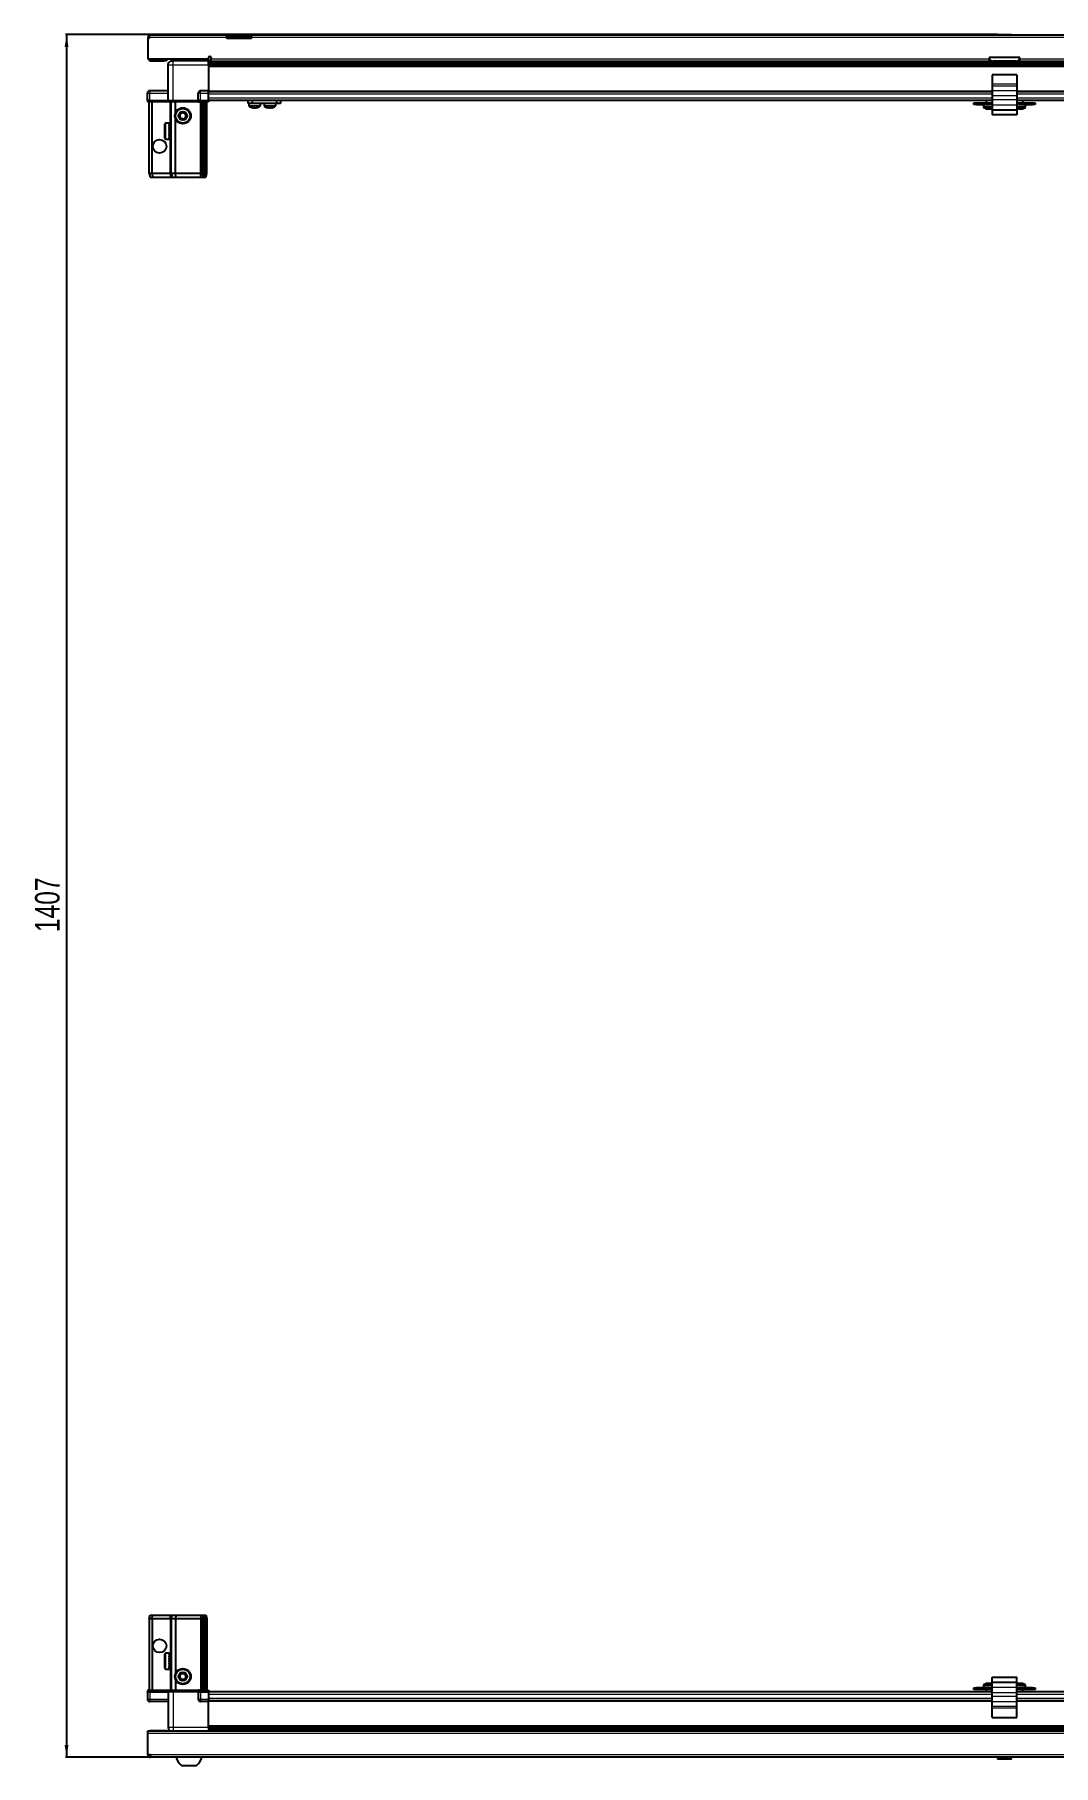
# Model space of a CAD drawing. Header units: millimetres. Extents: x 1219 to 6053, y -1082 to 1971.
# Drawn here: x 1283 to 2115, y -1082 to 332 of the extents above; entities that cross this region are included whole.
import ezdxf

# ---------------------------------------------------------------- set-up
doc = ezdxf.new("R2010")
doc.units = ezdxf.units.MM
doc.layers.add('FORMAT', color=7, linetype='Continuous')
doc.styles.add('SLDTEXTSTYLE0', font='TXT', dxfattribs={"width": 0.75})
doc.dimstyles.new('SLDDIMSTYLE0', dxfattribs={"dimtxt": 20, "dimasz": 10, "dimexe": 0, "dimexo": 0.0625, "dimgap": 5, "dimtad": 2, "dimdec": 1, "dimrnd": 1e-09, "dimzin": 12, "dimdsep": 46, "dimtxsty": 'SLDTEXTSTYLE0', "dimsah": 1, "dimcen": 0.09, "dimadec": 0, "dimazin": 3, "dimtfac": 1, "dimtofl": 0, "dimtmove": 0, "dimatfit": 3, "dimfxl": 0, "dimfrac": 2, "dimtolj": 1, "dimtzin": 12, "dimarcsym": 0})

# ---------------------------------------------------------------- blocks, each defined once
blk = doc.blocks.new('_D_11')
at = {"layer": 'FORMAT'}
for p, q in [((2068.9, 332), (1307.7, 332)), ((1308.7, 332), (1308.7, -1075)), ((1377.2, -1075), (1307.7, -1075))]:
    blk.add_line(p, q, dxfattribs=at)
for points in [[(1308.7, 332), (1307.1, 322), (1310.2, 322)], [(1308.7, -1075), (1310.2, -1065), (1307.1, -1065)]]:
    blk.add_solid(points, dxfattribs=at)
at = {"layer": 'FORMAT', "insert": (1282.9, -401), "char_height": 20, "attachment_point": 1, "rotation": 90, "style": 'SLDTEXTSTYLE0'}
blk.add_mtext('1407', dxfattribs=at)

msp = doc.modelspace()

# ---------------------------------------------------------------- linework, layer by layer
at = {"color": 7, "linetype": 'Continuous', "lineweight": 25}
for p, q in [((1376.16, 329.61), (1375.16, 329.61)), ((1375.16, 329.61), (1375.16, 328.71)), ((1375.16, 328.71), (1375.16, 312.21)), ((1376.16, 328.71), (1375.16, 328.71)), ((1376.16, 329.61), (1376.16, 328.71)), ((1376.76, 331.71), (1439.66, 331.71)), ((1400.02, 332.01), (1400.02, 331.71)), ((1400.02, 332.01), (1411.59, 332.01)), ((1411.59, 331.71), (1411.59, 332.01)), ((1439.66, 329.61), (1439.66, 331.71)), ((1439.66, 331.71), (1449.66, 331.71)), ((1449.66, 330.21), (1439.66, 330.21)), ((1439.66, 328.71), (1439.66, 329.61)), ((1459.66, 328.71), (1439.66, 328.71)), ((1449.66, 331.71), (1459.66, 331.71)), ((1459.66, 330.21), (1449.66, 330.21)), ((1459.66, 331.71), (1459.66, 329.61)), ((1459.66, 331.71), (2689.66, 331.71)), ((1459.66, 328.71), (1459.66, 329.61)), ((2068.87, 332.01), (2068.87, 331.71)), ((2068.87, 332.01), (2080.44, 332.01)), ((2080.44, 331.71), (2080.44, 332.01)), ((1375.16, 312.21), (1424.66, 312.21)), ((1390.16, 312.21), (1390.16, 310.71)), ((1395.41, 312.21), (1395.41, 310.71)), ((1421.91, 310.71), (1421.91, 312.21)), ((1424.66, 312.21), (1424.66, 313.06)), ((1424.66, 312.21), (1424.66, 310.71)), ((1426.66, 313.06), (1426.66, 312.31)), ((1426.66, 310.21), (1426.66, 312.31)), ((2087.16, 313.21), (2062.16, 313.21)), ((2062.16, 313.21), (2062.16, 312.31)), ((2062.16, 312.31), (2062.16, 310.21)), ((2087.16, 312.31), (2087.16, 313.21)), ((2087.16, 310.21), (2087.16, 312.31)), ((1377.26, 310.71), (1388.16, 310.71)), ((1390.16, 310.71), (1388.16, 310.71)), ((1391.66, 278.21), (1391.66, 307.21)), ((1424.66, 310.71), (1395.66, 310.71)), ((1424.66, 310.06), (1448.53, 310.06)), ((2724.66, 308.27), (1424.66, 308.27)), ((2724.66, 308.23), (1424.66, 308.23)), ((1424.66, 307.21), (1424.66, 286.21)), ((1426.66, 310.21), (2062.16, 310.21)), ((1443.16, 310.21), (1443.16, 310.06)), ((1443.32, 310.21), (1443.32, 310.06)), ((1443.53, 310.21), (1443.53, 310.06)), ((1444.08, 310.21), (1444.08, 310.06)), ((1444.49, 310.21), (1444.49, 310.06)), ((1445.38, 310.21), (1445.38, 310.06)), ((1445.96, 310.21), (1445.96, 310.06)), ((1447.1, 310.21), (1447.1, 310.06)), ((1447.8, 310.21), (1447.8, 310.06)), ((1448.53, 310.06), (1449.07, 310.06)), ((1449.07, 310.21), (1449.07, 310.06)), ((1449.07, 310.06), (1449.08, 310.06)), ((1449.08, 310.06), (1449.81, 310.06)), ((1449.26, 310.21), (1449.26, 310.06)), ((1449.76, 310.21), (1449.76, 310.06)), ((1449.81, 310.21), (1449.81, 310.06)), ((1449.81, 310.06), (1450.78, 310.06)), ((1449.81, 310.06), (1449.81, 310.06)), ((1450.78, 310.06), (2698.53, 310.06)), ((1451.1, 310.21), (1451.1, 310.06)), ((1451.12, 310.21), (1451.12, 310.06)), ((1451.81, 310.21), (1451.81, 310.06)), ((1452.99, 310.21), (1452.99, 310.06)), ((1453.6, 310.21), (1453.6, 310.06)), ((1454.55, 310.21), (1454.55, 310.06)), ((1455.01, 310.21), (1455.01, 310.06)), ((1455.63, 310.21), (1455.63, 310.06)), ((1455.89, 310.21), (1455.89, 310.06)), ((1456.13, 310.21), (1456.13, 310.06)), ((1456.16, 310.21), (1456.16, 310.06)), ((2084.66, 299.16), (2064.66, 299.16)), ((2064.66, 299.16), (2064.66, 291.43)), ((2084.16, 310.21), (2065.16, 310.21)), ((2084.66, 299.16), (2084.66, 291.43)), ((2087.16, 310.21), (2722.66, 310.21)), ((1374.66, 278.21), (1374.66, 284.21)), ((1391.66, 286.21), (1376.66, 286.21)), ((1416.16, 278.21), (1416.16, 284.21)), ((1424.66, 286.21), (1418.16, 286.21)), ((1424.66, 284.21), (1424.66, 286.21)), ((1424.66, 285.56), (2064.66, 285.56)), ((1424.66, 278.21), (1424.66, 284.21)), ((2064.66, 291.43), (2064.66, 289.99)), ((2064.66, 289.99), (2064.66, 286.22)), ((2064.66, 286.22), (2064.66, 281.89)), ((2084.66, 291.43), (2084.66, 289.99)), ((2084.66, 289.99), (2084.66, 286.22)), ((2084.66, 286.22), (2084.66, 281.89)), ((2084.66, 285.56), (2724.66, 285.56)), ((1374.66, 278.21), (1374.66, 277.87)), ((1374.66, 278.21), (1374.66, 278.21)), ((1374.66, 278.21), (1374.66, 277.87)), ((1376.66, 278.21), (1374.66, 278.21)), ((1374.66, 277.87), (1375.16, 277.01)), ((1374.66, 277.87), (1375.16, 277.01)), ((1375.16, 277.01), (1376.66, 277.01)), ((1376.16, 218.71), (1376.16, 277.01)), ((1376.66, 278.21), (1391.46, 278.21)), ((1391.46, 277.01), (1376.66, 277.01)), ((1378.66, 218.71), (1378.66, 277.01)), ((1391.46, 278.21), (1391.66, 278.21)), ((1391.66, 277.01), (1391.46, 277.01)), ((1391.66, 278.21), (1391.66, 277.01)), ((1391.66, 278.21), (1395.66, 278.21)), ((1395.66, 277.01), (1391.66, 277.01)), ((1394.16, 218.71), (1394.16, 277.01)), ((1395.66, 278.21), (1415.96, 278.21)), ((1415.96, 277.01), (1395.66, 277.01)), ((1397.66, 268.21), (1397.66, 277.01)), ((1415.96, 278.21), (1416.16, 278.21)), ((1416.16, 277.01), (1415.96, 277.01)), ((1416.16, 278.21), (1416.16, 277.01)), ((1418.16, 278.21), (1416.16, 278.21)), ((1416.16, 278.21), (1418.16, 278.21)), ((1416.16, 277.01), (1416.83, 277.01)), ((1424.66, 277.01), (1416.83, 277.01)), ((1418.16, 278.21), (1424.66, 278.21)), ((1418.16, 277.87), (1424.66, 277.87)), ((1419.16, 218.71), (1419.16, 277.01)), ((1420.16, 218.71), (1420.16, 277.01)), ((1421.66, 218.71), (1421.66, 277.01)), ((1423.16, 218.71), (1423.16, 277.01)), ((1424.66, 278.36), (2064.66, 278.36)), ((1424.66, 278.21), (1424.66, 277.87)), ((1424.66, 277.87), (1424.66, 277.01)), ((1457.11, 275.86), (1457.11, 278.36)), ((1460.11, 275.86), (1457.11, 275.86)), ((1457.46, 275.86), (1457.46, 273.95)), ((1460.11, 278.36), (1460.11, 275.86)), ((1480.31, 275.86), (1460.11, 275.86)), ((1466.96, 273.95), (1466.96, 275.86)), ((1469.91, 275.86), (1469.91, 273.95)), ((1469.96, 275.86), (1469.96, 273.95)), ((1479.46, 273.95), (1479.46, 275.86)), ((1480.31, 275.86), (1480.31, 278.36)), ((1483.31, 275.86), (1480.31, 275.86)), ((1483.31, 278.36), (1483.31, 275.86)), ((2049.66, 274.86), (2049.66, 276.36)), ((2049.66, 276.36), (2051.66, 276.36)), ((2051.66, 274.86), (2049.66, 274.86)), ((2051.66, 276.36), (2051.66, 274.86)), ((2051.66, 276.36), (2062.91, 276.36)), ((2051.66, 274.86), (2062.91, 274.86)), ((2057.41, 274.86), (2057.41, 272.95)), ((2059.66, 278.36), (2059.66, 276.36)), ((2062.91, 274.86), (2062.91, 276.36)), ((2062.91, 276.36), (2064.66, 276.36)), ((2064.66, 274.86), (2062.91, 274.86)), ((2064.66, 281.89), (2064.66, 278.67)), ((2064.66, 278.67), (2064.66, 274.34)), ((2064.66, 274.34), (2064.66, 270.36)), ((2084.66, 270.36), (2064.66, 270.36)), ((2064.66, 270.36), (2064.66, 266.36)), ((2084.66, 281.89), (2084.66, 278.67)), ((2084.66, 278.67), (2084.66, 274.34)), ((2084.66, 278.36), (2724.66, 278.36)), ((2084.66, 276.36), (2086.41, 276.36)), ((2086.41, 274.86), (2084.66, 274.86)), ((2084.66, 274.34), (2084.66, 270.36)), ((2084.66, 271.56), (2084.91, 271.48)), ((2084.66, 270.36), (2084.66, 266.36)), ((2086.41, 276.36), (2086.41, 274.86)), ((2086.41, 276.36), (2097.66, 276.36)), ((2086.41, 274.86), (2097.66, 274.86)), ((2089.66, 276.36), (2089.66, 278.36)), ((2091.91, 272.95), (2091.91, 274.86)), ((2097.66, 274.86), (2097.66, 276.36)), ((2097.66, 276.36), (2099.66, 276.36)), ((2099.66, 274.86), (2097.66, 274.86)), ((2099.66, 276.36), (2099.66, 274.86)), ((1388.96, 247.51), (1388.96, 258.91)), ((1392.66, 259.71), (1389.76, 259.71)), ((1392.16, 259.62), (1392.66, 259.62)), ((1392.16, 259.62), (1392.16, 259.45)), ((1392.16, 259.45), (1392.66, 259.45)), ((1392.16, 258.96), (1392.66, 258.96)), ((1392.16, 258.96), (1392.16, 258.58)), ((1392.16, 258.58), (1392.66, 258.58)), ((1392.16, 257.75), (1392.66, 257.75)), ((1392.16, 257.75), (1392.16, 257.19)), ((1392.16, 257.19), (1392.66, 257.19)), ((1392.16, 256.09), (1392.66, 256.09)), ((1392.16, 256.09), (1392.16, 255.41)), ((1392.16, 255.41), (1392.66, 255.41)), ((1392.66, 259.62), (1392.66, 259.71)), ((1392.66, 259.45), (1392.66, 259.62)), ((1392.66, 258.96), (1392.66, 259.45)), ((1392.66, 258.58), (1392.66, 258.96)), ((1392.66, 257.75), (1392.66, 258.58)), ((1392.66, 257.19), (1392.66, 257.75)), ((1392.76, 257.61), (1392.66, 257.61)), ((1392.66, 256.09), (1392.66, 257.19)), ((1392.66, 255.41), (1392.66, 256.09)), ((1392.66, 254.14), (1392.66, 255.41)), ((1392.76, 256.1), (1392.76, 257.61)), ((1392.76, 248.81), (1392.76, 256.1)), ((1393.64, 256.52), (1393.16, 257.21)), ((1393.16, 249.21), (1393.16, 257.21)), ((1394.12, 257.21), (1393.64, 256.52)), ((1393.64, 249.9), (1393.64, 256.52)), ((1394.16, 257.21), (1394.12, 257.21)), ((1394.12, 249.21), (1394.12, 257.21)), ((1397.66, 218.71), (1397.66, 263.21)), ((2084.66, 266.36), (2064.66, 266.36)), ((1389.76, 246.71), (1392.66, 246.71)), ((1392.16, 254.14), (1392.66, 254.14)), ((1392.16, 254.14), (1392.16, 253.41)), ((1392.16, 253.84), (1392.66, 253.84)), ((1392.16, 253.41), (1392.66, 253.41)), ((1392.16, 252.11), (1392.66, 252.11)), ((1392.16, 252.11), (1392.16, 251.39)), ((1392.16, 251.98), (1392.66, 251.98)), ((1392.16, 251.39), (1392.66, 251.39)), ((1392.16, 250.18), (1392.66, 250.18)), ((1392.16, 250.18), (1392.16, 249.55)), ((1392.16, 249.55), (1392.66, 249.55)), ((1392.16, 248.55), (1392.66, 248.55)), ((1392.16, 248.55), (1392.16, 248.07)), ((1392.16, 248.07), (1392.66, 248.07)), ((1392.16, 247.38), (1392.66, 247.38)), ((1392.16, 247.38), (1392.16, 247.09)), ((1392.16, 247.09), (1392.66, 247.09)), ((1392.16, 246.78), (1392.66, 246.78)), ((1392.16, 246.78), (1392.16, 246.71)), ((1392.16, 246.71), (1392.66, 246.71)), ((1392.66, 253.84), (1392.66, 254.14)), ((1392.66, 252.11), (1392.66, 253.41)), ((1392.66, 251.39), (1392.66, 251.98)), ((1392.66, 250.18), (1392.66, 251.39)), ((1392.66, 249.55), (1392.66, 250.18)), ((1392.66, 248.55), (1392.66, 249.55)), ((1392.66, 248.81), (1392.76, 248.81)), ((1392.66, 248.07), (1392.66, 248.55)), ((1392.66, 247.38), (1392.66, 248.07)), ((1392.66, 247.09), (1392.66, 247.38)), ((1392.66, 246.78), (1392.66, 247.09)), ((1392.66, 246.71), (1392.66, 246.78)), ((1392.66, 246.71), (1392.66, 246.71)), ((1393.16, 249.21), (1393.64, 249.9)), ((1393.64, 249.9), (1394.12, 249.21)), ((1394.12, 249.21), (1394.16, 249.21)), ((1376.16, 218.71), (1376.96, 215.71)), ((1378.66, 218.71), (1376.16, 218.71)), ((1376.96, 215.71), (1378.81, 215.71)), ((1393.16, 218.71), (1378.66, 218.71)), ((1378.66, 218.71), (1378.81, 215.71)), ((1378.81, 215.71), (1393.16, 215.71)), ((1394.16, 218.71), (1393.16, 218.71)), ((1393.16, 215.71), (1394.96, 215.71)), ((1397.66, 218.71), (1394.16, 218.71)), ((1394.16, 218.71), (1394.96, 215.71)), ((1394.96, 215.71), (1397.99, 215.71)), ((1418.16, 218.71), (1397.66, 218.71)), ((1397.99, 215.71), (1397.66, 218.71)), ((1397.99, 215.71), (1418.16, 215.71)), ((1419.16, 218.71), (1418.16, 218.71)), ((1418.16, 215.71), (1419.96, 215.71)), ((1420.16, 218.71), (1419.16, 218.71)), ((1419.96, 215.71), (1419.16, 218.71)), ((1419.96, 215.71), (1420.7, 215.71)), ((1421.66, 218.71), (1420.16, 218.71)), ((1420.7, 215.71), (1420.16, 218.71)), ((1420.7, 215.71), (1421.2, 215.71)), ((1421.2, 215.71), (1421.66, 218.71)), ((1421.2, 215.71), (1422.35, 215.71)), ((1423.16, 218.71), (1421.66, 218.71)), ((1422.35, 215.71), (1423.16, 218.71)), ((1376.16, -961.99), (1376.96, -958.99)), ((1376.96, -958.99), (1378.81, -958.99)), ((1378.66, -961.99), (1378.81, -958.99)), ((1378.81, -958.99), (1393.16, -958.99)), ((1393.16, -958.99), (1394.96, -958.99)), ((1394.16, -961.99), (1394.96, -958.99)), ((1394.96, -958.99), (1397.99, -958.99)), ((1397.99, -958.99), (1397.66, -961.99)), ((1397.99, -958.99), (1418.16, -958.99)), ((1418.16, -958.99), (1419.96, -958.99)), ((1419.96, -958.99), (1419.16, -961.99)), ((1419.96, -958.99), (1420.7, -958.99)), ((1420.7, -958.99), (1420.16, -961.99)), ((1420.7, -958.99), (1421.2, -958.99)), ((1421.2, -958.99), (1422.35, -958.99)), ((1421.2, -958.99), (1421.66, -961.99)), ((1422.35, -958.99), (1423.16, -961.99)), ((1378.66, -961.99), (1376.16, -961.99)), ((1376.16, -961.99), (1376.16, -1020.29)), ((1393.16, -961.99), (1378.66, -961.99)), ((1378.66, -961.99), (1378.66, -1020.29)), ((1394.16, -961.99), (1393.16, -961.99)), ((1397.66, -961.99), (1394.16, -961.99)), ((1394.16, -961.99), (1394.16, -1020.29)), ((1418.16, -961.99), (1397.66, -961.99)), ((1397.66, -961.99), (1397.66, -1006.49)), ((1419.16, -961.99), (1418.16, -961.99)), ((1419.16, -961.99), (1419.16, -1020.29)), ((1420.16, -961.99), (1419.16, -961.99)), ((1420.16, -961.99), (1420.16, -1020.29)), ((1421.66, -961.99), (1420.16, -961.99)), ((1421.66, -961.99), (1421.66, -1020.29)), ((1423.16, -961.99), (1421.66, -961.99)), ((1423.16, -961.99), (1423.16, -1020.29)), ((1388.96, -1002.19), (1388.96, -990.79)), ((1392.16, -989.99), (1389.76, -989.99)), ((1389.76, -1002.99), (1392.16, -1002.99)), ((1392.16, -989.99), (1392.16, -990)), ((1392.16, -990), (1392.66, -990)), ((1392.16, -990.18), (1392.66, -990.18)), ((1392.16, -990.18), (1392.16, -990.4)), ((1392.16, -990.4), (1392.66, -990.4)), ((1392.16, -990.98), (1392.66, -990.98)), ((1392.16, -990.98), (1392.16, -991.41)), ((1392.16, -991.41), (1392.66, -991.41)), ((1392.16, -992.31), (1392.66, -992.31)), ((1392.16, -992.31), (1392.16, -992.91)), ((1392.16, -992.91), (1392.66, -992.91)), ((1392.16, -994.06), (1392.66, -994.06)), ((1392.16, -994.06), (1392.16, -994.76)), ((1392.16, -994.76), (1392.66, -994.76)), ((1392.16, -996.04), (1392.66, -996.04)), ((1392.16, -996.04), (1392.16, -996.78)), ((1392.16, -996.18), (1392.66, -996.18)), ((1392.16, -996.68), (1392.66, -996.68)), ((1392.16, -996.78), (1392.66, -996.78)), ((1392.16, -998.06), (1392.66, -998.06)), ((1392.16, -998.06), (1392.16, -998.77)), ((1392.16, -998.77), (1392.66, -998.77)), ((1392.16, -999.94), (1392.66, -999.94)), ((1392.16, -999.94), (1392.16, -1000.54)), ((1392.16, -1000.54), (1392.66, -1000.54)), ((1392.16, -1001.47), (1392.66, -1001.47)), ((1392.16, -1001.47), (1392.16, -1001.91)), ((1392.16, -1001.91), (1392.66, -1001.91)), ((1392.16, -1002.52), (1392.66, -1002.52)), ((1392.16, -1002.52), (1392.16, -1002.76)), ((1392.16, -1002.76), (1392.66, -1002.76)), ((1392.16, -1002.98), (1392.66, -1002.98)), ((1392.16, -1002.98), (1392.16, -1002.99)), ((1392.16, -1002.98), (1392.66, -1002.98)), ((1392.66, -990.18), (1392.66, -990)), ((1392.66, -990.4), (1392.66, -990.18)), ((1392.66, -990.98), (1392.66, -990.4)), ((1392.66, -991.41), (1392.66, -990.98)), ((1392.66, -992.31), (1392.66, -991.41)), ((1392.76, -992.09), (1392.66, -992.09)), ((1392.66, -992.91), (1392.66, -992.31)), ((1392.66, -994.06), (1392.66, -992.91)), ((1392.66, -994.76), (1392.66, -994.06)), ((1392.66, -996.04), (1392.66, -994.76)), ((1392.66, -996.18), (1392.66, -996.04)), ((1392.66, -996.78), (1392.66, -996.68)), ((1392.66, -998.06), (1392.66, -996.78)), ((1392.66, -998.77), (1392.66, -998.06)), ((1392.66, -999.94), (1392.66, -998.77)), ((1392.66, -1000.54), (1392.66, -999.94)), ((1392.66, -1001.47), (1392.66, -1000.54)), ((1392.66, -1000.89), (1392.76, -1000.89)), ((1392.66, -1001.91), (1392.66, -1001.47)), ((1392.66, -1002.52), (1392.66, -1001.91)), ((1392.66, -1002.76), (1392.66, -1002.52)), ((1392.66, -1002.98), (1392.66, -1002.76)), ((1392.66, -1002.98), (1392.66, -1002.98)), ((1392.76, -1000.89), (1392.76, -992.09)), ((1393.64, -993.18), (1393.16, -992.49)), ((1393.16, -1000.49), (1393.16, -992.49)), ((1393.16, -1000.49), (1393.64, -999.8)), ((1394.12, -992.49), (1393.64, -993.18)), ((1393.64, -999.8), (1393.64, -993.18)), ((1393.64, -999.8), (1394.12, -1000.49)), ((1394.16, -992.49), (1394.12, -992.49)), ((1394.12, -1000.49), (1394.12, -992.49)), ((1394.12, -1000.49), (1394.16, -1000.49)), ((1397.66, -1011.49), (1397.66, -1020.29)), ((2057.41, -1016.24), (2057.41, -1018.14)), ((2063.33, -1014.65), (2063.33, -1014.66)), ((2064.66, -1009.64), (2084.66, -1009.64)), ((2064.66, -1013.64), (2064.66, -1009.64)), ((2064.66, -1013.64), (2084.66, -1013.64)), ((2064.66, -1017.62), (2064.66, -1013.64)), ((2064.66, -1021.95), (2064.66, -1017.62)), ((2084.66, -1013.64), (2084.66, -1009.64)), ((2084.66, -1017.62), (2084.66, -1013.64)), ((2084.66, -1021.95), (2084.66, -1017.62)), ((2088.33, -1014.65), (2088.33, -1014.66)), ((2091.91, -1018.14), (2091.91, -1016.24)), ((1375.16, -1020.29), (1374.66, -1021.16)), ((1374.66, -1021.49), (1374.66, -1021.16)), ((1374.66, -1021.49), (1376.66, -1021.49)), ((1374.66, -1021.49), (1374.66, -1027.49)), ((1376.66, -1020.29), (1375.16, -1020.29)), ((1376.66, -1020.29), (1391.46, -1020.29)), ((1391.46, -1021.49), (1376.66, -1021.49)), ((1376.66, -1021.49), (1391.46, -1021.49)), ((1391.66, -1029.49), (1376.66, -1029.49)), ((1391.46, -1020.29), (1391.66, -1020.29)), ((1391.66, -1021.49), (1391.46, -1021.49)), ((1391.66, -1021.49), (1391.66, -1020.29)), ((1391.66, -1020.29), (1395.66, -1020.29)), ((1395.66, -1021.49), (1391.66, -1021.49)), ((1391.66, -1021.49), (1391.66, -1050.49)), ((1395.66, -1020.29), (1415.96, -1020.29)), ((1415.96, -1021.49), (1395.66, -1021.49)), ((1415.96, -1020.29), (1416.16, -1020.29)), ((1416.16, -1021.49), (1415.96, -1021.49)), ((1416.16, -1021.49), (1416.16, -1020.29)), ((1416.83, -1020.29), (1416.16, -1020.29)), ((1416.16, -1021.49), (1418.16, -1021.49)), ((1416.16, -1021.49), (1416.16, -1027.49)), ((1416.83, -1020.29), (1424.66, -1020.29)), ((1424.66, -1021.16), (1418.16, -1021.16)), ((1424.66, -1021.49), (1418.16, -1021.49)), ((1418.16, -1021.49), (1424.66, -1021.49)), ((1424.66, -1029.49), (1418.16, -1029.49)), ((1424.66, -1020.29), (1424.66, -1021.16)), ((1424.66, -1021.16), (1424.66, -1021.16)), ((1424.66, -1021.49), (1424.66, -1021.16)), ((1424.66, -1021.49), (1424.66, -1021.49)), ((1424.66, -1021.49), (1424.66, -1027.49)), ((2064.66, -1021.64), (1424.66, -1021.64)), ((1424.66, -1027.49), (1424.66, -1029.49)), ((2064.66, -1028.84), (1424.66, -1028.84)), ((1424.66, -1050.49), (1424.66, -1029.49)), ((2049.66, -1019.64), (2049.66, -1018.14)), ((2049.66, -1018.14), (2051.66, -1018.14)), ((2051.66, -1019.64), (2049.66, -1019.64)), ((2051.66, -1018.14), (2051.66, -1019.64)), ((2062.91, -1018.14), (2051.66, -1018.14)), ((2062.91, -1019.64), (2051.66, -1019.64)), ((2059.66, -1019.64), (2059.66, -1021.64)), ((2062.91, -1019.64), (2062.91, -1018.14)), ((2062.91, -1018.14), (2064.66, -1018.14)), ((2064.66, -1019.64), (2062.91, -1019.64)), ((2064.66, -1025.18), (2064.66, -1021.95)), ((2064.66, -1029.5), (2064.66, -1025.18)), ((2064.66, -1033.27), (2064.66, -1029.5)), ((2084.66, -1018.14), (2086.41, -1018.14)), ((2086.41, -1019.64), (2084.66, -1019.64)), ((2724.66, -1021.64), (2084.66, -1021.64)), ((2084.66, -1025.18), (2084.66, -1021.95)), ((2084.66, -1029.5), (2084.66, -1025.18)), ((2724.66, -1028.84), (2084.66, -1028.84)), ((2084.66, -1033.27), (2084.66, -1029.5)), ((2086.41, -1018.14), (2086.41, -1019.64)), ((2097.66, -1018.14), (2086.41, -1018.14)), ((2097.66, -1019.64), (2086.41, -1019.64)), ((2089.66, -1021.64), (2089.66, -1019.64)), ((2097.66, -1019.64), (2097.66, -1018.14)), ((2097.66, -1018.14), (2099.66, -1018.14)), ((2099.66, -1019.64), (2097.66, -1019.64)), ((2099.66, -1018.14), (2099.66, -1019.64)), ((2064.66, -1034.71), (2064.66, -1033.27)), ((2064.66, -1042.44), (2064.66, -1034.71)), ((2064.66, -1042.44), (2084.66, -1042.44)), ((2084.66, -1034.71), (2084.66, -1033.27)), ((2084.66, -1042.44), (2084.66, -1034.71)), ((1375.16, -1053.49), (2774.16, -1053.49)), ((1375.16, -1055.59), (1375.16, -1053.49)), ((1375.16, -1072.89), (1375.16, -1055.59)), ((1390.16, -1053.39), (1377.26, -1053.39)), ((1390.16, -1053.39), (1390.16, -1053.49)), ((1424.66, -1051.51), (2724.66, -1051.51)), ((1424.66, -1051.55), (2724.66, -1051.55)), ((1448.53, -1053.34), (1424.66, -1053.34)), ((1443.16, -1053.49), (1443.16, -1053.34)), ((1443.2, -1053.49), (1443.2, -1053.34)), ((1443.47, -1053.49), (1443.47, -1053.34)), ((1443.73, -1053.49), (1443.73, -1053.34)), ((1444.38, -1053.49), (1444.38, -1053.34)), ((1444.84, -1053.49), (1444.84, -1053.34)), ((1445.81, -1053.49), (1445.81, -1053.34)), ((1446.43, -1053.49), (1446.43, -1053.34)), ((1447.62, -1053.49), (1447.62, -1053.34)), ((1448.28, -1053.49), (1448.28, -1053.34)), ((1448.33, -1053.49), (1448.33, -1053.34)), ((1449.62, -1053.34), (1448.53, -1053.34)), ((1450.35, -1053.34), (1449.62, -1053.34)), ((1449.62, -1053.49), (1449.62, -1053.34)), ((1449.62, -1053.34), (1449.62, -1053.34)), ((1449.63, -1053.49), (1449.63, -1053.34)), ((1450.13, -1053.49), (1450.13, -1053.34)), ((1450.36, -1053.34), (1450.35, -1053.34)), ((1450.36, -1053.49), (1450.36, -1053.34)), ((1450.78, -1053.34), (1450.36, -1053.34)), ((2698.53, -1053.34), (1450.78, -1053.34)), ((1451.63, -1053.49), (1451.63, -1053.34)), ((1452.32, -1053.49), (1452.32, -1053.34)), ((1453.45, -1053.49), (1453.45, -1053.34)), ((1454.02, -1053.49), (1454.02, -1053.34)), ((1454.9, -1053.49), (1454.9, -1053.34)), ((1455.3, -1053.49), (1455.3, -1053.34)), ((1455.83, -1053.49), (1455.83, -1053.34)), ((1456.02, -1053.49), (1456.02, -1053.34)), ((1456.16, -1053.49), (1456.16, -1053.34)), ((1377.26, -1072.89), (1375.16, -1072.89)), ((1377.26, -1072.89), (1377.26, -1074.99)), ((2772.06, -1074.99), (1377.26, -1074.99)), ((1402.66, -1081.59), (1414.66, -1081.59)), ((2069.86, -1074.99), (2068.87, -1075.98)), ((2068.87, -1075.98), (2068.87, -1076.49)), ((2080.44, -1075.98), (2068.87, -1075.98)), ((2080.44, -1076.49), (2068.87, -1076.49)), ((2080.44, -1075.98), (2079.46, -1074.99)), ((2080.44, -1076.49), (2080.44, -1075.98))]:
    msp.add_line(p, q, dxfattribs=at)
at = {"color": 8, "linetype": 'Continuous', "lineweight": 18}
for p, q in [((1439.66, 329.61), (1376.16, 329.61)), ((1449.66, 330.21), (1449.66, 331.71)), ((2689.66, 329.61), (1459.66, 329.61)), ((1377.26, 312.21), (1377.26, 310.71)), ((1388.16, 310.71), (1388.16, 312.21)), ((1426.66, 312.31), (2062.16, 312.31)), ((2087.16, 312.31), (2722.66, 312.31)), ((1395.66, 307.21), (1424.66, 307.21)), ((1395.66, 278.21), (1395.66, 307.21)), ((1424.66, 310.71), (1426.66, 310.71)), ((2724.66, 309.47), (1424.66, 309.47)), ((1424.66, 307.03), (2724.66, 307.03)), ((2724.66, 305.61), (1424.66, 305.61)), ((2062.16, 310.71), (2063.5, 310.71)), ((2085.82, 310.71), (2087.16, 310.71)), ((1374.66, 284.21), (1376.66, 284.21)), ((1376.66, 286.21), (1376.66, 284.21)), ((1376.66, 278.21), (1376.66, 284.21)), ((1376.66, 284.21), (1391.66, 284.21)), ((1416.16, 284.21), (1418.16, 284.21)), ((1418.16, 284.21), (1418.16, 286.21)), ((1418.16, 278.21), (1418.16, 284.21)), ((1418.16, 284.21), (1424.66, 284.21)), ((1424.66, 286.21), (2064.66, 286.21)), ((1424.66, 283.56), (2064.66, 283.56)), ((2084.66, 291.43), (2064.66, 291.43)), ((2084.66, 289.99), (2064.66, 289.99)), ((2084.66, 286.22), (2064.66, 286.22)), ((2084.66, 286.21), (2724.66, 286.21)), ((2084.66, 283.56), (2724.66, 283.56)), ((1376.66, 278.21), (1376.66, 277.01)), ((1391.46, 277.01), (1391.46, 278.21)), ((1393.16, 257.21), (1393.16, 277.01)), ((1395.66, 278.21), (1395.66, 277.01)), ((1415.96, 277.01), (1415.96, 278.21)), ((1418.16, 278.21), (1418.16, 277.87)), ((1418.16, 218.71), (1418.16, 277.01)), ((1424.66, 280.36), (2064.66, 280.36)), ((1466.96, 273.95), (1457.46, 273.95)), ((1466.76, 273.58), (1457.65, 273.58)), ((1469.96, 273.95), (1469.91, 273.95)), ((1479.46, 273.95), (1469.96, 273.95)), ((1470.15, 273.58), (1470.1, 273.58)), ((1479.26, 273.58), (1470.15, 273.58)), ((2064.66, 272.95), (2057.41, 272.95)), ((2064.66, 272.58), (2057.6, 272.58)), ((2084.66, 281.89), (2064.66, 281.89)), ((2084.66, 278.67), (2064.66, 278.67)), ((2084.66, 274.34), (2064.66, 274.34)), ((2084.66, 280.36), (2724.66, 280.36)), ((2091.91, 272.95), (2084.66, 272.95)), ((2091.71, 272.58), (2084.66, 272.58)), ((1389.76, 246.71), (1389.76, 259.71)), ((1393.16, 218.71), (1393.16, 249.21)), ((1393.16, 218.71), (1393.16, 215.71)), ((1418.16, 215.71), (1418.16, 218.71)), ((1393.16, -961.99), (1393.16, -958.99)), ((1418.16, -958.99), (1418.16, -961.99)), ((1393.16, -961.99), (1393.16, -992.49)), ((1418.16, -961.99), (1418.16, -1020.29)), ((1389.76, -1002.99), (1389.76, -989.99)), ((1393.16, -1000.49), (1393.16, -1020.29)), ((2057.41, -1016.24), (2062.16, -1016.24)), ((2057.6, -1015.87), (2062.16, -1015.87)), ((2062.16, -1015.87), (2064.66, -1015.87)), ((2062.16, -1016.24), (2064.66, -1016.24)), ((2064.66, -1017.62), (2084.66, -1017.62)), ((2084.66, -1015.87), (2087.16, -1015.87)), ((2084.66, -1016.24), (2087.16, -1016.24)), ((2087.16, -1015.87), (2091.71, -1015.87)), ((2087.16, -1016.24), (2091.91, -1016.24)), ((1374.66, -1027.49), (1376.66, -1027.49)), ((1376.66, -1021.49), (1376.66, -1020.29)), ((1376.66, -1021.49), (1376.66, -1027.49)), ((1376.66, -1027.49), (1391.66, -1027.49)), ((1376.66, -1029.49), (1376.66, -1027.49)), ((1391.46, -1021.49), (1391.46, -1020.29)), ((1395.66, -1021.49), (1395.66, -1020.29)), ((1395.66, -1021.49), (1395.66, -1050.49)), ((1415.96, -1021.49), (1415.96, -1020.29)), ((1416.16, -1027.49), (1418.16, -1027.49)), ((1418.16, -1021.49), (1418.16, -1021.16)), ((1418.16, -1021.49), (1418.16, -1027.49)), ((1418.16, -1027.49), (1424.66, -1027.49)), ((1418.16, -1027.49), (1418.16, -1029.49)), ((1424.66, -1021.49), (1424.66, -1021.16)), ((2064.66, -1023.64), (1424.66, -1023.64)), ((2064.66, -1026.84), (1424.66, -1026.84)), ((2064.66, -1029.49), (1424.66, -1029.49)), ((2064.66, -1021.95), (2084.66, -1021.95)), ((2064.66, -1025.18), (2084.66, -1025.18)), ((2064.66, -1029.5), (2084.66, -1029.5)), ((2724.66, -1023.64), (2084.66, -1023.64)), ((2724.66, -1026.84), (2084.66, -1026.84)), ((2724.66, -1029.49), (2084.66, -1029.49)), ((2064.66, -1033.27), (2084.66, -1033.27)), ((2064.66, -1034.71), (2084.66, -1034.71)), ((2774.16, -1055.59), (1375.16, -1055.59)), ((1377.26, -1053.49), (1377.26, -1053.39)), ((1395.66, -1050.49), (1424.66, -1050.49)), ((1424.66, -1048.89), (2724.66, -1048.89)), ((2724.66, -1050.31), (1424.66, -1050.31)), ((1424.66, -1052.76), (2724.66, -1052.76)), ((2772.06, -1072.89), (1377.26, -1072.89))]:
    msp.add_line(p, q, dxfattribs=at)
at = {"color": 7, "linetype": 'Continuous', "lineweight": 25, "flags": 128}
for points in [[(2064.66, -1014.84), (2064.65, -1014.84), (2064.33, -1014.74)], [(2085.01, -1014.74), (2084.69, -1014.83), (2084.66, -1014.84)], [(1377.26, -1053.39), (1376.85, -1053.43), (1376.62, -1053.49)]]:
    msp.add_lwpolyline(points, dxfattribs=at)
at = {"color": 7, "linetype": 'Continuous', "lineweight": 25}
for centre, radius in [((1403.66, 265.71), 6.5), ((1403.66, 265.71), 3.46), ((1384.66, 240.71), 5.5), ((1384.66, -983.99), 5.5), ((1403.66, -1008.99), 6.5), ((1403.66, -1008.99), 3.46)]:
    msp.add_circle(centre, radius, dxfattribs=at)
at = {"color": 8, "linetype": 'Continuous', "lineweight": 18}
for centre in [(1403.66, 265.71), (1403.66, -1008.99)]:
    msp.add_circle(centre, 5.7, dxfattribs=at)
at = {"color": 7, "linetype": 'Continuous', "lineweight": 25}
for centre, radius, start, end in [((1377.26, 312.81), 2.1, 196.60155, 270), ((1425.66, 313.06), 1, 0, 180), ((2065.16, 313.21), 3, 180, 270), ((2084.16, 313.21), 3, 270, 360), ((1376.66, 284.21), 2, 90, 180), ((1418.16, 284.21), 2, 90, 180), ((1457.91, 273.95), 0.45, 180, 235.28209), ((1462.21, 280.16), 8, 235.28209, 258.9392), ((1462.21, 280.16), 8, 281.00757, 304.71791), ((1466.51, 273.95), 0.45, 304.71791, 0), ((1470.36, 273.95), 0.45, 180, 235.28209), ((1470.41, 273.95), 0.45, 180, 235.28209), ((1474.66, 280.16), 8, 235.28209, 255.8287), ((1474.71, 280.16), 8, 235.28209, 259.06255), ((1474.71, 280.16), 8, 280.87532, 304.71791), ((1479.01, 273.95), 0.45, 304.71791, 0), ((2057.86, 272.95), 0.45, 180, 235.28209), ((2062.16, 279.16), 8, 235.28209, 259.10263), ((2062.16, 279.16), 8, 280.79755, 288.20996), ((2087.16, 279.16), 8, 286.33055, 304.71791), ((2091.46, 272.95), 0.45, 304.71791, 0), ((1389.76, 258.91), 0.8, 90, 180), ((1393.16, 257.61), 0.4, 180, 270), ((1403.66, 265.71), 2.5, 134.92207, 194.92207), ((1403.66, 265.71), 2.5, 194.92207, 254.92207), ((1403.66, 265.71), 2.5, 74.92207, 134.92207), ((1403.66, 265.71), 2.5, 254.92207, 314.92207), ((1403.66, 265.71), 2.5, 14.92207, 74.92207), ((1403.66, 265.71), 2.5, 314.92207, 14.92207), ((1389.76, 247.51), 0.8, 180, 270), ((1393.16, 248.81), 0.4, 90, 180), ((1389.76, -990.79), 0.8, 90, 180), ((1389.76, -1002.19), 0.8, 180, 270), ((1393.16, -992.09), 0.4, 180, 270), ((1393.16, -1000.89), 0.4, 90, 180), ((1403.66, -1008.99), 2.5, 147.37605, 207.37605), ((1403.66, -1008.99), 2.5, 207.37605, 267.37605), ((1403.66, -1008.99), 2.5, 87.37605, 147.37605), ((1403.66, -1008.99), 2.5, 267.37605, 327.37605), ((1403.66, -1008.99), 2.5, 27.37605, 87.37605), ((1403.66, -1008.99), 2.5, 327.37605, 27.37605), ((2057.86, -1016.24), 0.45, 124.71791, 180), ((2062.16, -1022.44), 8, 105.59831, 124.71791), ((2087.16, -1022.44), 8, 55.28209, 74.20809), ((2091.46, -1016.24), 0.45, 0, 55.28209), ((1376.66, -1027.49), 2, 180, 270), ((1418.16, -1027.49), 2, 180, 270), ((1377.26, -1072.89), 2.1, 180, 270), ((1377.26, -1072.89), 0.6, 180, 270), ((1409.68, -1071.97), 11.91, 194.70035, 233.8734), ((1407.63, -1071.97), 11.91, 306.1266, 345.29965)]:
    msp.add_arc(centre, radius, start, end, dxfattribs=at)
for centre, start_param, end_param in [((1418.16, 274.41), 0, 0.7227342), ((1418.16, -1017.69), 2.4188584, 3.1415927)]:
    msp.add_ellipse(centre, major_axis=(0, 3.46), ratio=0.5773503, start_param=start_param, end_param=end_param, dxfattribs=at)
for points, knots in [([(1376.75, 331.62), (1376.67, 331.6), (1376.35, 331.56), (1375.87, 331.23), (1375.4, 330.68), (1375.18, 330.1), (1375.16, 329.73), (1375.16, 329.61)], [0, 0, 0, 0, 0.0862, 0.3453145, 0.6044258, 0.863537, 1, 1, 1, 1]), ([(1376.16, 329.61), (1376.2, 329.86), (1376.29, 330.36), (1376.43, 331), (1376.56, 331.46), (1376.67, 331.68), (1376.73, 331.7), (1376.76, 331.71)], [0, 0, 0, 0, 0.2302553, 0.4485219, 0.6667858, 0.8850496, 1, 1, 1, 1]), ([(1391.66, 307.21), (1391.7, 307.65), (1391.78, 308.33), (1392.21, 309.14), (1392.66, 309.7), (1393.22, 310.15), (1394.04, 310.59), (1394.72, 310.66), (1395.16, 310.71)], [0, 0, 0, 0, 0.2394568, 0.3683607, 0.5, 0.6316393, 0.7605432, 1, 1, 1, 1]), ([(1395.66, 310.71), (1395.59, 310.71), (1395.46, 310.71), (1395.3, 310.71), (1395.18, 310.71), (1395.16, 310.71), (1395.16, 310.71)], [0, 0, 0, 0, 0.2493943, 0.5003335, 0.7501667, 1, 1, 1, 1]), ([(1424.66, 307.21), (1424.66, 307.6), (1424.66, 308.39), (1424.66, 309.44), (1424.66, 310.23), (1424.66, 310.65), (1424.66, 310.69), (1424.66, 310.71)], [0, 0, 0, 0, 0.2146939, 0.4293877, 0.6440816, 0.8587754, 1, 1, 1, 1]), ([(1460.71, 272.3), (1460.71, 272.3), (1460.71, 272.3), (1460.57, 272.33), (1460.39, 272.38), (1460.24, 272.44), (1460.17, 272.47), (1460.15, 272.48), (1460.16, 272.48), (1460.17, 272.48), (1460.19, 272.48), (1460.26, 272.46), (1460.55, 272.4), (1460.93, 272.32), (1461.34, 272.29), (1461.62, 272.32), (1461.77, 272.38), (1461.88, 272.46), (1461.95, 272.48), (1461.97, 272.48), (1462, 272.48), (1462.02, 272.48), (1462.06, 272.47), (1462.16, 272.44), (1462.32, 272.37), (1462.54, 272.31), (1462.84, 272.3), (1463.18, 272.32), (1463.49, 272.37), (1463.73, 272.42), (1463.84, 272.44), (1463.93, 272.46), (1463.98, 272.47), (1464.02, 272.48), (1464.03, 272.48), (1464.04, 272.48), (1464.04, 272.48)], [0, 0, 0, 0, 0.0260981, 0.0798373, 0.1372046, 0.1783571, 0.1990393, 0.2033396, 0.2076895, 0.2107229, 0.2145438, 0.2214795, 0.2486016, 0.3557772, 0.404897, 0.4544227, 0.54605, 0.5914038, 0.5971187, 0.6013251, 0.6043817, 0.6074438, 0.6119905, 0.6242286, 0.6785193, 0.7597502, 0.8043048, 0.8490258, 0.923625, 0.9513598, 0.9687075, 0.9799959, 0.9911421, 0.9954732, 0.998845, 1, 1, 1, 1]), ([(1464.04, 272.48), (1464.04, 272.48), (1464.05, 272.48), (1464.05, 272.47), (1464.01, 272.44), (1463.87, 272.37), (1463.73, 272.32), (1463.68, 272.3), (1463.72, 272.3), (1463.74, 272.31)], [0, 0, 0, 0, 0.0151829, 0.0365363, 0.0956997, 0.3601423, 0.6752387, 0.8745348, 1, 1, 1, 1]), ([(1473.19, 272.3), (1473.2, 272.3), (1473.22, 272.3), (1473.07, 272.35), (1472.92, 272.41), (1472.8, 272.47), (1472.8, 272.48), (1472.8, 272.48), (1472.81, 272.48), (1472.84, 272.48), (1472.93, 272.46), (1473.27, 272.38), (1473.69, 272.31), (1474.13, 272.3), (1474.35, 272.33), (1474.51, 272.38), (1474.63, 272.44), (1474.71, 272.47), (1474.76, 272.48), (1474.79, 272.48), (1474.81, 272.48), (1474.84, 272.48), (1474.9, 272.46), (1475.03, 272.4), (1475.18, 272.32), (1475.49, 272.29), (1475.87, 272.32), (1476.26, 272.38), (1476.56, 272.46), (1476.67, 272.48), (1476.69, 272.48), (1476.7, 272.48), (1476.71, 272.48), (1476.71, 272.47), (1476.65, 272.44), (1476.47, 272.38), (1476.27, 272.31), (1476.23, 272.31), (1476.22, 272.3)], [0, 0, 0, 0, 0.0283629, 0.0806823, 0.1383562, 0.1672924, 0.1709175, 0.1737955, 0.1766977, 0.1800498, 0.1863992, 0.2130773, 0.319019, 0.3539804, 0.3992833, 0.4476446, 0.4823368, 0.4997721, 0.5033973, 0.5070643, 0.5096216, 0.5128427, 0.5186896, 0.5415539, 0.6319042, 0.6733129, 0.7150637, 0.7923067, 0.8305407, 0.8353583, 0.8389044, 0.8414812, 0.8440625, 0.8478955, 0.8582124, 0.9039802, 0.9724588, 1, 1, 1, 1]), ([(2060.65, 271.3), (2060.65, 271.3), (2060.66, 271.3), (2060.53, 271.34), (2060.34, 271.4), (2060.21, 271.47), (2060.2, 271.48), (2060.2, 271.48), (2060.21, 271.48), (2060.23, 271.48), (2060.28, 271.47), (2060.48, 271.43), (2060.81, 271.35), (2061.23, 271.3), (2061.57, 271.3), (2061.79, 271.35), (2061.95, 271.41), (2062.06, 271.47), (2062.13, 271.48), (2062.15, 271.48), (2062.17, 271.48), (2062.2, 271.48), (2062.27, 271.46), (2062.43, 271.38), (2062.61, 271.31), (2063.01, 271.3), (2063.33, 271.33), (2063.65, 271.38), (2063.89, 271.44), (2064.03, 271.47), (2064.08, 271.48), (2064.1, 271.48), (2064.11, 271.48), (2064.12, 271.48), (2064.1, 271.46), (2063.95, 271.39), (2063.76, 271.33), (2063.64, 271.3), (2063.66, 271.3), (2063.66, 271.3)], [0, 0, 0, 0, 0.0107986, 0.0543621, 0.1370986, 0.1577299, 0.1615047, 0.1653161, 0.1678592, 0.1703965, 0.1748191, 0.1884464, 0.2519024, 0.3158484, 0.35385, 0.4061453, 0.4637925, 0.4927153, 0.4963388, 0.4992154, 0.5021163, 0.5054668, 0.5118133, 0.5384791, 0.6443718, 0.679317, 0.724599, 0.772938, 0.8076141, 0.8250414, 0.8286649, 0.8323302, 0.8348863, 0.8381059, 0.84395, 0.8668038, 0.9571124, 0.9985019, 1, 1, 1, 1]), ([(2084.91, 271.48), (2084.91, 271.48), (2084.91, 271.48), (2084.92, 271.48), (2084.98, 271.46), (2085.28, 271.38), (2085.67, 271.31), (2085.93, 271.3), (2085.99, 271.33), (2085.99, 271.38), (2085.98, 271.44), (2085.98, 271.47), (2086.01, 271.48), (2086.02, 271.48), (2086.04, 271.48), (2086.07, 271.48), (2086.15, 271.46), (2086.4, 271.4), (2086.72, 271.32), (2087.15, 271.29), (2087.55, 271.32), (2087.88, 271.38), (2088.12, 271.46), (2088.24, 271.48), (2088.26, 271.48), (2088.28, 271.48), (2088.3, 271.48), (2088.32, 271.47), (2088.35, 271.44), (2088.32, 271.37), (2088.33, 271.31), (2088.45, 271.3), (2088.69, 271.32), (2088.95, 271.37), (2089.17, 271.42), (2089.27, 271.44), (2089.34, 271.46), (2089.38, 271.47), (2089.4, 271.48), (2089.41, 271.48), (2089.41, 271.48), (2089.41, 271.48)], [0, 0, 0, 0, 0.0019495, 0.0053008, 0.0116486, 0.0383202, 0.144236, 0.1791887, 0.2244806, 0.2728301, 0.3075137, 0.3249448, 0.3285691, 0.3322352, 0.3347919, 0.3380121, 0.3438576, 0.3667163, 0.4570446, 0.4984431, 0.5401837, 0.6174078, 0.6556324, 0.6604488, 0.663994, 0.6665702, 0.6691509, 0.6729829, 0.6832973, 0.7290539, 0.7975158, 0.8350667, 0.8727579, 0.9356307, 0.9590057, 0.9736265, 0.9831404, 0.9925345, 0.9961847, 0.9990266, 1, 1, 1, 1]), ([(1400.87, 266.46), (1401.24, 266.82), (1401.92, 267.51), (1402.6, 268.18), (1402.91, 268.5)], [0, 0, 0, 0, 0.5346859, 1, 1, 1, 1]), ([(1401.61, 263.67), (1401.52, 264), (1401.31, 264.8), (1401.06, 265.76), (1400.9, 266.34), (1400.87, 266.46)], [0, 0, 0, 0, 0.3629006, 0.8668753, 1, 1, 1, 1]), ([(1404.4, 262.92), (1403.9, 263.05), (1402.97, 263.3), (1402.04, 263.55), (1401.61, 263.67)], [0, 0, 0, 0, 0.5346859, 1, 1, 1, 1]), ([(1402.91, 268.5), (1403.41, 268.36), (1404.34, 268.11), (1405.27, 267.86), (1405.7, 267.75)], [0, 0, 0, 0, 0.53468586, 1, 1, 1, 1]), ([(1406.44, 264.96), (1406.08, 264.59), (1405.4, 263.91), (1404.72, 263.23), (1404.4, 262.92)], [0, 0, 0, 0, 0.5346859, 1, 1, 1, 1]), ([(1405.7, 267.75), (1405.73, 267.63), (1405.89, 267.05), (1406.14, 266.09), (1406.36, 265.29), (1406.44, 264.96)], [0, 0, 0, 0, 0.1331247, 0.6370994, 1, 1, 1, 1]), ([(1400.77, -1008.86), (1401.05, -1008.42), (1401.57, -1007.61), (1402.09, -1006.8), (1402.33, -1006.43)], [0, 0, 0, 0, 0.5346859, 1, 1, 1, 1]), ([(1402.1, -1011.42), (1402.04, -1011.31), (1401.77, -1010.78), (1401.31, -1009.9), (1400.93, -1009.16), (1400.77, -1008.86)], [0, 0, 0, 0, 0.1331247, 0.6370994, 1, 1, 1, 1]), ([(1404.98, -1011.55), (1404.47, -1011.53), (1403.51, -1011.49), (1402.55, -1011.44), (1402.1, -1011.42)], [0, 0, 0, 0, 0.5346859, 1, 1, 1, 1]), ([(1402.33, -1006.43), (1402.85, -1006.45), (1403.81, -1006.5), (1404.77, -1006.54), (1405.21, -1006.56)], [0, 0, 0, 0, 0.5346859, 1, 1, 1, 1]), ([(1406.54, -1009.12), (1406.26, -1009.56), (1405.74, -1010.37), (1405.23, -1011.18), (1404.98, -1011.55)], [0, 0, 0, 0, 0.53468586, 1, 1, 1, 1]), ([(1405.21, -1006.56), (1405.37, -1006.87), (1405.75, -1007.6), (1406.21, -1008.48), (1406.48, -1009.01), (1406.54, -1009.12)], [0, 0, 0, 0, 0.3629006, 0.8668753, 1, 1, 1, 1]), ([(2064.41, -1014.76), (2064.41, -1014.76), (2064.4, -1014.76), (2064.38, -1014.76), (2064.26, -1014.72), (2063.99, -1014.66), (2063.69, -1014.6), (2063.46, -1014.58), (2063.32, -1014.6), (2063.33, -1014.66), (2063.34, -1014.72), (2063.33, -1014.75), (2063.31, -1014.76), (2063.29, -1014.76), (2063.28, -1014.76), (2063.25, -1014.76), (2063.2, -1014.75), (2062.99, -1014.7), (2062.73, -1014.63), (2062.37, -1014.59), (2062.05, -1014.58), (2061.67, -1014.62), (2061.37, -1014.69), (2061.14, -1014.75), (2061.07, -1014.76), (2061.05, -1014.76), (2061.03, -1014.76), (2061.01, -1014.76), (2060.99, -1014.75), (2060.97, -1014.71), (2061, -1014.64), (2060.96, -1014.58), (2060.76, -1014.58), (2060.46, -1014.63), (2060.17, -1014.69), (2059.96, -1014.75), (2059.92, -1014.76), (2059.92, -1014.76)], [0, 0, 0, 0, 0.00283921, 0.0068323, 0.01789585, 0.06734662, 0.12626967, 0.16353806, 0.20111101, 0.28293001, 0.31092277, 0.32496165, 0.3307219, 0.33358425, 0.33647394, 0.33898567, 0.34370382, 0.3589427, 0.43172906, 0.47882611, 0.51356171, 0.55736927, 0.64056926, 0.6613161, 0.66511205, 0.66894485, 0.6715022, 0.67405368, 0.67850111, 0.69220472, 0.7560162, 0.82032044, 0.85853495, 0.91112312, 0.96909331, 0.99817811, 1, 1, 1, 1]), ([(2089.41, -1014.76), (2089.41, -1014.76), (2089.4, -1014.76), (2089.38, -1014.76), (2089.26, -1014.72), (2088.99, -1014.66), (2088.69, -1014.6), (2088.46, -1014.58), (2088.32, -1014.6), (2088.33, -1014.66), (2088.34, -1014.72), (2088.33, -1014.75), (2088.31, -1014.76), (2088.29, -1014.76), (2088.28, -1014.76), (2088.25, -1014.76), (2088.2, -1014.75), (2087.99, -1014.7), (2087.73, -1014.63), (2087.37, -1014.59), (2087.05, -1014.58), (2086.67, -1014.62), (2086.37, -1014.69), (2086.14, -1014.75), (2086.07, -1014.76), (2086.05, -1014.76), (2086.03, -1014.76), (2086.01, -1014.76), (2085.99, -1014.75), (2085.97, -1014.71), (2086, -1014.64), (2085.96, -1014.58), (2085.76, -1014.58), (2085.46, -1014.63), (2085.17, -1014.69), (2084.96, -1014.75), (2084.92, -1014.76), (2084.92, -1014.76)], [0, 0, 0, 0, 0.00283921, 0.0068323, 0.01789585, 0.06734662, 0.12626967, 0.16353806, 0.20111101, 0.28293001, 0.31092277, 0.32496165, 0.3307219, 0.33358425, 0.33647394, 0.33898567, 0.34370382, 0.3589427, 0.43172906, 0.47882611, 0.51356171, 0.55736927, 0.64056926, 0.6613161, 0.66511205, 0.66894485, 0.6715022, 0.67405368, 0.67850111, 0.69220472, 0.7560162, 0.82032044, 0.85853495, 0.91112312, 0.96909331, 0.99817811, 1, 1, 1, 1]), ([(1391.66, -1050.49), (1391.7, -1050.93), (1391.78, -1051.61), (1392.21, -1052.43), (1392.67, -1052.98), (1393.07, -1053.34), (1393.33, -1053.47), (1393.38, -1053.49)], [0, 0, 0, 0, 0.36301846, 0.55843766, 0.75800394, 0.95757021, 1, 1, 1, 1]), ([(1424.66, -1050.49), (1424.66, -1050.89), (1424.66, -1051.68), (1424.66, -1052.7), (1424.66, -1053.32), (1424.66, -1053.48), (1424.66, -1053.49)], [0, 0, 0, 0, 0.32552014, 0.65104028, 0.97656042, 1, 1, 1, 1])]:
    msp.add_open_spline(points, degree=3, knots=knots, dxfattribs=at)
at = {"color": 8, "linetype": 'Continuous', "lineweight": 18}
for points in [[(1391.66, 307.21), (1391.72, 307.21), (1391.84, 307.21), (1392.76, 307.21), (1394.08, 307.21), (1395.13, 307.21), (1395.66, 307.21)], [(1391.66, -1050.49), (1391.72, -1050.49), (1391.84, -1050.49), (1392.76, -1050.49), (1394.08, -1050.49), (1395.13, -1050.49), (1395.66, -1050.49)]]:
    msp.add_open_spline(points, degree=3, dxfattribs=at)
for points, knots in [([(1395.66, 307.21), (1395.66, 307.65), (1395.66, 308.33), (1395.66, 309.14), (1395.66, 309.7), (1395.66, 310.15), (1395.66, 310.59), (1395.66, 310.66), (1395.66, 310.71)], [0, 0, 0, 0, 0.2394568, 0.3683607, 0.5, 0.6316393, 0.7605432, 1, 1, 1, 1]), ([(1395.66, -1050.49), (1395.66, -1050.93), (1395.66, -1051.61), (1395.66, -1052.43), (1395.66, -1052.98), (1395.66, -1053.34), (1395.66, -1053.47), (1395.66, -1053.49)], [0, 0, 0, 0, 0.3630185, 0.5584377, 0.7580039, 0.9575702, 1, 1, 1, 1])]:
    msp.add_open_spline(points, degree=3, knots=knots, dxfattribs=at)

# ---------------------------------------------------------------- dimensions: what is measured, and where the dimension line sits
at = {"layer": 'FORMAT'}
dim = msp.add_linear_dim(base=(1308.66, -1074.99), p1=(2068.87, 332.01), p2=(1377.26, -1074.99), angle=90, dimstyle='SLDDIMSTYLE0', dxfattribs=at)
dim.commit()
dim.dimension.update_dxf_attribs({"geometry": '_D_11', "text_midpoint": (1308.66, -371.49), "dimtype": 160})

doc.saveas('drawing.dxf')
